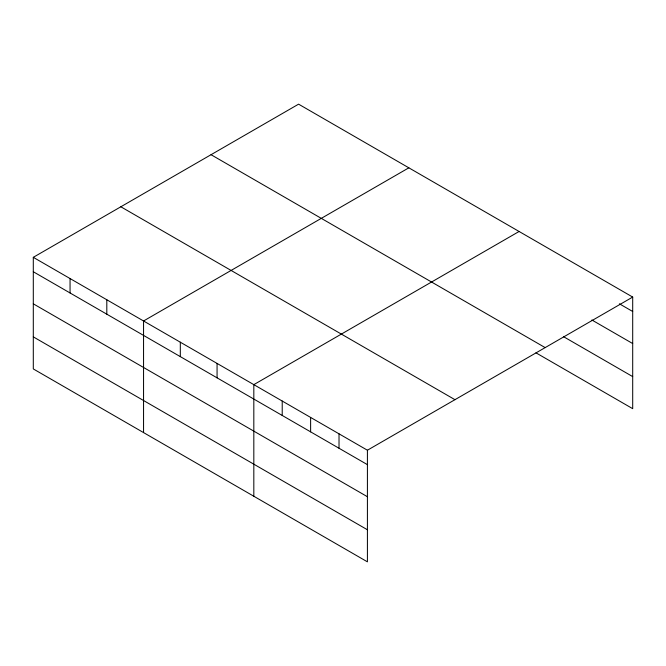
<?xml version="1.0" encoding="UTF-8"?>
<svg xmlns="http://www.w3.org/2000/svg" width="666" height="666" viewBox="0 0 666 666"><rect width="100%" height="100%" fill="white"/><g stroke="black" fill="none" stroke-linecap="round" stroke-linejoin="round"><path stroke-width="1" d="M33.3 257.326L367.416 450.224L367.416 561.838L33.3 368.931L33.3 257.326L298.584 104.162L632.7 297.069L632.7 408.674L535.963 352.822M408.841 167.824L143.556 320.979L143.556 432.592M519.097 231.477L253.821 384.64L253.821 496.245M367.416 450.224L632.7 297.069M619.388 303.804L632.7 311.488M591.874 319.988L632.7 343.556M563.478 336.638L632.7 376.606M211.039 154.703L545.154 347.61M120.846 206.785L454.961 399.683M33.3 271.745L367.416 464.643M33.3 303.821L367.416 496.719M33.3 336.863L367.416 529.761M339.019 433.832L339.019 448.251M310.622 417.432L310.622 431.851M282.218 401.032L282.218 415.459M217.066 363.42L217.066 377.838M180.311 342.199L180.311 356.618M106.81 299.758L106.81 314.185M70.055 278.546L70.055 292.965"/></g></svg>
